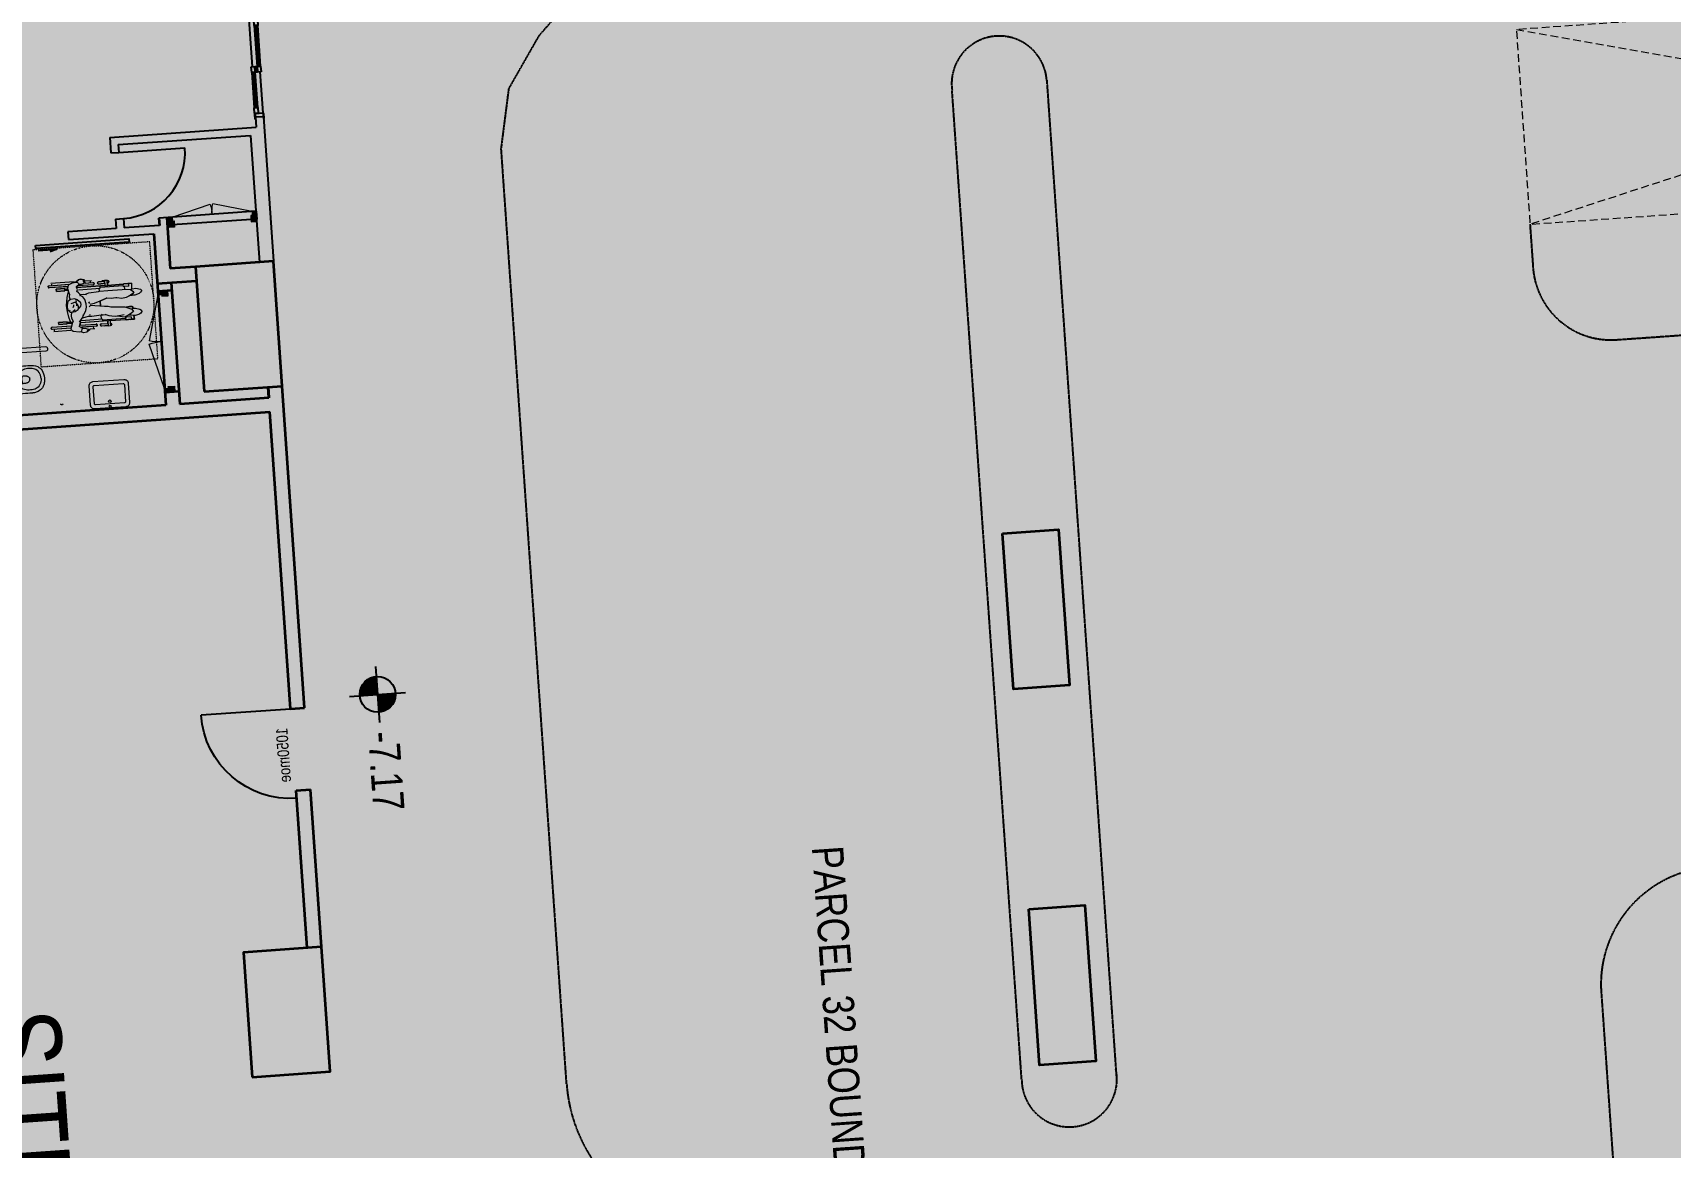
# Model space of a CAD drawing. Header units: millimetres. Extents: x 834311283 to 834708468, y 817882832 to 818197366.
# Drawn here: x 834605537 to 834626509, y 818020983 to 818035254 of the extents above; entities that cross this region are included whole.
import ezdxf

# ---------------------------------------------------------------- set-up
doc = ezdxf.new("R2010")
doc.units = ezdxf.units.MM
doc.header["$LTSCALE"] = 3
for name, pattern in [('B0606', [0.7813, 0.39065, -0.39065]), ('B0701', [2.34375, 1.5625, -0.78125]), ('DASHED', [0.75, 0.5, -0.25]), ('DASHED2', [0.375, 0.25, -0.125]), ('DIVIDE', [1.25, 0.5, -0.25, 0, -0.25, 0, -0.25])]:
    doc.linetypes.add(name, pattern=pattern)
for name, color, linetype in [('_DEVELOPMENT BOUNDARY', 96, 'DIVIDE'), ('_SUBLEASE LINE', 10, 'DIVIDE'), ('ADRG-WORKS-B02$0$ARG832_', 8, 'Continuous'), ('UAJ-00XREF', 7, 'Continuous'), ('UAJ-93ROAD', 7, 'Continuous')]:
    doc.layers.add(name, color=color, linetype=linetype)
for name, color, linetype, lineweight in [('Hatch (LTC&CB)', 252, 'Continuous', 35), ('HATCH-SUBLEASE', 241, 'Continuous', 5), ('UAJ-00ANNO', 7, 'Continuous', 5), ('UAJ-00ANNO-t', 7, 'Continuous', 5), ('UAJ-05SYMB', 7, 'Continuous', 5), ('UAJ-05SYMB-z', 7, 'B0606', 5), ('UAJ-22INWA', 6, 'Continuous', 35), ('UAJ-22INWA-rc', 6, 'Continuous', 35), ('UAJ-23FLOR-h', 251, 'Continuous', 9), ('UAJ-28STRU', 6, 'Continuous', 35), ('UAJ-31EXFR-t', 3, 'Continuous', 5), ('UAJ-32INFR', 7, 'Continuous', 25), ('UAJ-32INFR-a', 1, 'Continuous', 13), ('UAJ-32INFR-d', 9, 'Continuous', 5), ('UAJ-32INFR-h', 251, 'Continuous', 9), ('UAJ-74TOIL', 8, 'Continuous', 9), ('UAJ-74TOIL-a', 8, 'Continuous', 9), ('UAJ-82MAIN-a', 7, 'Continuous', 5), ('UAJ_demarcation_PARCELS', 8, 'DASHED', 50)]:
    doc.layers.add(name, color=color, linetype=linetype, lineweight=lineweight)
doc.layers.add('UAJ-01LAYO-$', color=32, linetype='Continuous', lineweight=5, plot=False)
doc.styles.add('3A35X-MAGP-P-B02-0$0$Kowloon_standard', font='arial.ttf', dxfattribs={"width": 0.8, "height": 2.5})
doc.styles.add('3A35X-MSFP-P-ISP2$0$STANDARD', font='arial.ttf', dxfattribs={"width": 0.8})
doc.styles.add('Kowloon_standard', font='arial.ttf', dxfattribs={"width": 0.8, "height": 2.5})
doc.styles.add('UNS-TXT', font='swissc.ttf')

# ---------------------------------------------------------------- blocks, each defined once
blk = doc.blocks.new('ADRG-WORKS-B02$0$car2x5_2')
at = {"layer": 'UAJ-05SYMB', "linetype": 'DASHED2', "lineweight": -2, "ltscale": 4, "flags": 128}
blk.add_lwpolyline([(0, 0), (0, 152.4), (76.2, 152.4), (76.2, 0), (0, 0)], close=True, dxfattribs=at)
blk.add_lwpolyline([(0, 152.4), (38.1, 0), (76.2, 152.4)], dxfattribs=at)
blk = doc.blocks.new('GBP-LB02_LEV-6.53')
at = {"layer": 'UAJ-23FLOR-h'}
h = blk.add_hatch(dxfattribs=at)
h.set_pattern_fill('EARTH', color=256, scale=180, angle=45)
h.set_pattern_definition([(48.99891, (833819452.5, 817786003.4), (-112.7269, 1612.5107), [1143, -1143]), (48.99891, (833819129, 817786284.6), (-112.7269, 1612.5107), [1143, -1143]), (48.99891, (833818805.5, 817786565.8), (-112.7269, 1612.5107), [1143, -1143]), (138.99891, (833818791.4, 817786767.3), (-1612.5107, -112.7269), [1143, -1143]), (138.99891, (833819072.6, 817787090.8), (-1612.5107, -112.7269), [1143, -1143]), (138.99891, (833819353.8, 817787414.3), (-1612.5107, -112.7269), [1143, -1143])])
h.paths.add_polyline_path([(834607546, 818192774), (834673233, 818197366), (834691374, 817937869), (834685588, 817937128), (834685106, 817940897), (834650588, 817936476), (834651070, 817932707), (834551919, 817920009), (834482027, 817893355), (834383076, 817886437), (834441506, 817949096), (834458454, 817967379), (834478638, 817989842), (834483448, 817995421), (834489787, 818002934), (834500656, 818016266), (834508244, 818025930), (834515684, 818035708), (834523692, 818046596), (834532219, 818058624), (834546606, 818080042), (834556457, 818095618), (834568418, 818115665), (834578622, 818133891), (834588349, 818152374), (834599173, 818174435)])
h.paths.add_polyline_path([(834640305, 818055633), (834646291, 818056052), (834642792, 818105911), (834636807, 818105492), (834634252, 818142031), (834610016, 818140337), (834609788, 818143597), (834587769, 818140310), (834567221, 818104370), (834565437, 818101393), (834564610, 818100024), (834562785, 818096939), (834556654, 818087091), (834555720, 818085607), (834554860, 818084258), (834550876, 818078006), (834545205, 818069586), (834542258, 818065226), (834541363, 818063900), (834537651, 818058369), (834531078, 818048811), (834524249, 818039614), (834520785, 818034889), (834515055, 818027076), (834507324, 818017200), (834503054, 818011762), (834508702, 817930984), (834535272, 817933687), (834599035, 817940173), (834631909, 817943517), (834645776, 817944928), (834645137, 817954063), (834645033, 817955560), (834644308, 817965929), (834644203, 817967425), (834643506, 817977407), (834643401, 817978903), (834642524, 817991453), (834642419, 817992949), (834641155, 818011284), (834643399, 818011441)], flags=16)
h.paths.add_polyline_path([(834450838, 817950882), (834498826, 817954237), (834500065, 817936520), (834506621, 817936978), (834507095, 817930195), (834500539, 817929736), (834500559, 817929437), (834452572, 817926082)], flags=16)
at = {"layer": 'UAJ-93ROAD', "linetype": 'B0701'}
for p, q in [((834618202, 818021853), (834617311, 818034516)), ((834625818, 818031323, 0), (834629409, 818031575)), ((834625625, 818022965), (834628782, 817977806))]:
    blk.add_line(p, q, dxfattribs=at)
blk.add_lwpolyline([(834619042, 818015223), (834613057, 818020425, -0.198912), (834612374, 818021795), (834611537, 818033766), (834611636, 818034540), (834612023, 818035218), (834614661, 818038252, 0.668179), (834613424, 818040732)], format="xyb", dxfattribs=at)
at = {"layer": 'UAJ-93ROAD', "linetype": 'B0701', "elevation": 0}
blk.add_lwpolyline([(834618523, 818034645), (834619414, 818021896)], dxfattribs=at)
at = {"layer": 'UAJ-93ROAD', "linetype": 'B0701', "elevation": 0, "flags": 128}
blk.add_lwpolyline([(834624712, 818032802), (834624751, 818032251)], dxfattribs=at)
at = {"layer": 'UAJ-93ROAD', "linetype": 'B0701'}
for centre, radius, start, end in [((834617915, 818034602, 0), 610, 3.908, 188.052), ((834625748, 818032321, 0), 1000, 183.9989, 273.9989), ((834627121, 818023069), 1500, 93.9989, 183.9989), ((834618812, 818021853, 0), 610, 180, 12.0005)]:
    blk.add_arc(centre, radius, start, end, dxfattribs=at)
at = {"layer": 'ADRG-WORKS-B02$0$ARG832_', "linetype": 'Continuous', "lineweight": 0, "xscale": -32.80839895010536, "yscale": 32.80839895010532, "zscale": 32.80839895010532, "rotation": 93.99890852541536}
blk.add_blockref('ADRG-WORKS-B02$0$car2x5_2', (834629526, 818035644, 0), dxfattribs=at)
at = {"layer": 'UAJ_demarcation_PARCELS', "color": 7, "insert": (834615888, 818022312, -20), "char_height": 400, "width": 11805.95, "attachment_point": 5, "rotation": 273.9989, "line_spacing_factor": 0.963855, "style": '3A35X-MAGP-P-B02-0$0$Kowloon_standard'}
blk.add_mtext('\\A1;\\pxqc;PARCEL 32 BOUNDARY', dxfattribs=at)
blk = doc.blocks.new('GBP-STR-B02-L1')
at = {"layer": 'UAJ-28STRU'}
for points in [[(834607733, 818030661), (834608731, 818030730), (834608619, 818032327), (834607622, 818032257)], [(834608347, 818021882), (834609344, 818021952), (834609233, 818023548), (834608235, 818023478)]]:
    blk.add_lwpolyline(points, close=True, dxfattribs=at)
at = {"layer": 'UAJ-28STRU', "ltscale": 2, "flags": 128}
for points in [[(834617956, 818028842), (834618675, 818028893), (834618814, 818026898), (834618096, 818026847)], [(834618293, 818024031), (834619011, 818024081), (834619150, 818022086), (834618432, 818022036)]]:
    blk.add_lwpolyline(points, close=True, dxfattribs=at)
blk = doc.blocks.new('05_UNS-Cadrodas')
at = {"layer": 'UAJ-05SYMB', "color": 8}
for p, q in [((-0.313, 0.925), (-0.313, 1.145)), ((-0.308, 1.134), (-0.284, 1.134)), ((-0.282, 0.928), (-0.282, 1.161)), ((-0.253, 1.161), (-0.253, 0.916)), ((-0.226, 1.076), (-0.226, 0.967)), ((-0.198, 1.076), (-0.226, 1.076)), ((-0.198, 0.967), (-0.198, 1.076)), ((0.199, 1.076), (0.199, 0.967)), ((0.227, 1.076), (0.199, 1.076)), ((0.227, 0.967), (0.227, 1.076)), ((0.25, 0.932), (0.25, 1.164)), ((0.279, 1.164), (0.279, 0.909)), ((0.296, 1.134), (0.28, 1.134)), ((0.305, 0.84), (0.305, 1.142)), ((-0.341, 0.815), (-0.327, 0.897)), ((-0.327, 0.897), (-0.315, 0.913)), ((-0.315, 0.913), (-0.295, 0.922)), ((-0.295, 0.922), (-0.207, 0.893)), ((-0.226, 0.967), (-0.198, 0.967)), ((-0.22, 0.967), (-0.22, 0.903)), ((-0.207, 0.893), (-0.199, 0.884)), ((-0.204, 0.966), (-0.204, 0.899)), ((-0.204, 0.923), (-0.142, 0.941)), ((-0.199, 0.884), (-0.161, 0.901)), ((-0.161, 0.901), (-0.121, 0.906)), ((-0.142, 0.941), (-0.069, 0.953)), ((-0.121, 0.906), (-0.084, 0.897)), ((-0.064, 0.93), (-0.08, 0.916)), ((-0.08, 0.916), (-0.079, 0.891)), ((-0.079, 0.891), (-0.074, 0.854)), ((-0.054, 0.854), (-0.077, 0.886)), ((-0.074, 0.854), (-0.051, 0.815)), ((-0.069, 0.953), (0.006, 0.958)), ((-0.047, 0.948), (-0.064, 0.93)), ((-0.06, 0.932), (-0.053, 0.917)), ((-0.028, 0.948), (-0.047, 0.948)), ((-0.014, 0.952), (-0.028, 0.948)), ((-0.022, 0.877), (-0.001, 0.868)), ((0.014, 0.951), (-0.014, 0.952)), ((-0.001, 0.868), (0.013, 0.864)), ((0.006, 0.958), (0.11, 0.946)), ((0.01, 0.816), (0.042, 0.839)), ((0.059, 0.939), (0.014, 0.951)), ((0.043, 0.84), (0.029, 0.904)), ((0.042, 0.839), (0.061, 0.829)), ((0.085, 0.902), (0.059, 0.939)), ((0.072, 0.82), (0.089, 0.849)), ((0.118, 0.919), (0.08, 0.909)), ((0.089, 0.849), (0.085, 0.902)), ((0.11, 0.946), (0.169, 0.926)), ((0.152, 0.913), (0.118, 0.919)), ((0.228, 0.931), (0.156, 0.917)), ((0.199, 0.967), (0.227, 0.967)), ((0.205, 0.967), (0.205, 0.933)), ((0.221, 0.966), (0.221, 0.938)), ((0.269, 0.918), (0.228, 0.931)), ((0.296, 0.862), (0.269, 0.918)), ((0.301, 0.818), (0.296, 0.862)), ((-0.356, 0.764), (-0.338, 0.8)), ((-0.35, 0.723), (-0.356, 0.764)), ((-0.331, 0.702), (-0.35, 0.723)), ((-0.338, 0.8), (-0.341, 0.815)), ((-0.33, 0.718), (-0.34, 0.718)), ((-0.337, 0.8), (-0.326, 0.788)), ((-0.327, 0.69), (-0.33, 0.718)), ((-0.327, 0.69), (-0.323, 0.684)), ((-0.326, 0.788), (-0.294, 0.777)), ((-0.311, 0.688), (-0.323, 0.684)), ((-0.313, 0.62), (-0.313, 0.678)), ((-0.31, 0.707), (-0.311, 0.688)), ((-0.298, 0.738), (-0.31, 0.707)), ((-0.308, 0.632), (-0.284, 0.632)), ((-0.299, 0.778), (-0.298, 0.738)), ((-0.294, 0.777), (-0.268, 0.815)), ((-0.282, 0.598), (-0.282, 0.784)), ((-0.267, 0.814), (-0.217, 0.794)), ((-0.253, 0.798), (-0.253, 0.598)), ((-0.224, 0.446), (-0.224, 0.789)), ((-0.217, 0.794), (-0.195, 0.795)), ((-0.204, 0.811), (-0.189, 0.788)), ((-0.194, 0.782), (-0.194, 0.516)), ((-0.189, 0.788), (-0.165, 0.77)), ((-0.157, 0.721), (-0.167, 0.766)), ((-0.165, 0.77), (-0.14, 0.756)), ((-0.15, 0.693), (-0.157, 0.721)), ((-0.152, 0.644), (-0.148, 0.688)), ((-0.143, 0.526), (-0.152, 0.644)), ((-0.148, 0.672), (-0.134, 0.667)), ((-0.14, 0.756), (-0.121, 0.75)), ((-0.134, 0.667), (-0.125, 0.669)), ((-0.131, 0.752), (-0.072, 0.719)), ((-0.072, 0.719), (-0.028, 0.706)), ((-0.051, 0.815), (-0.039, 0.81)), ((-0.045, 0.811), (-0.027, 0.789)), ((-0.039, 0.81), (-0.017, 0.808)), ((-0.008, 0.655), (-0.03, 0.476)), ((-0.028, 0.706), (0.013, 0.706)), ((-0.027, 0.789), (-0.009, 0.777)), ((-0.014, 0.657), (-0.027, 0.67)), ((-0.017, 0.808), (0.01, 0.816)), ((-0.009, 0.777), (0.01, 0.77)), ((-0.004, 0.826), (0.023, 0.826)), ((0.011, 0.606), (0, 0.655)), ((0.01, 0.77), (0.03, 0.772)), ((0.013, 0.706), (0.072, 0.719)), ((0.038, 0.673), (0.014, 0.662)), ((0.03, 0.772), (0.072, 0.82)), ((0.061, 0.829), (0.074, 0.83)), ((0.072, 0.719), (0.107, 0.742)), ((0.107, 0.742), (0.121, 0.769)), ((0.117, 0.771), (0.142, 0.78)), ((0.14, 0.735), (0.133, 0.696)), ((0.137, 0.708), (0.152, 0.664)), ((0.138, 0.774), (0.142, 0.738)), ((0.142, 0.78), (0.162, 0.793)), ((0.152, 0.664), (0.159, 0.54)), ((0.162, 0.793), (0.184, 0.818)), ((0.179, 0.813), (0.203, 0.803)), ((0.2, 0.792), (0.2, 0.516)), ((0.203, 0.803), (0.222, 0.811)), ((0.222, 0.811), (0.233, 0.817)), ((0.231, 0.446), (0.231, 0.804)), ((0.237, 0.821), (0.267, 0.783)), ((0.25, 0.601), (0.25, 0.794)), ((0.279, 0.785), (0.267, 0.783)), ((0.272, 0.784), (0.268, 0.751)), ((0.268, 0.751), (0.279, 0.717)), ((0.278, 0.633), (0.297, 0.633)), ((0.294, 0.797), (0.279, 0.785)), ((0.279, 0.718), (0.279, 0.601)), ((0.279, 0.701), (0.295, 0.705)), ((0.301, 0.818), (0.294, 0.797)), ((0.294, 0.717), (0.3, 0.724)), ((0.295, 0.705), (0.294, 0.717)), ((0.3, 0.724), (0.313, 0.706)), ((0.328, 0.785), (0.301, 0.818)), ((0.305, 0.617), (0.305, 0.704)), ((0.313, 0.706), (0.324, 0.711)), ((0.324, 0.711), (0.335, 0.76)), ((0.335, 0.76), (0.328, 0.785)), ((-0.29, 0.417), (-0.29, 0.488)), ((-0.224, 0.446), (-0.29, 0.446)), ((-0.283, 0.446), (-0.283, 0.53)), ((-0.255, 0.53), (-0.255, 0.448)), ((-0.215, 0.512), (-0.224, 0.516)), ((-0.223, 0.446), (-0.214, 0.417)), ((-0.202, 0.512), (-0.215, 0.512)), ((-0.206, 0.511), (-0.206, 0.217)), ((-0.194, 0.516), (-0.202, 0.512)), ((-0.191, 0.524), (-0.146, 0.524)), ((-0.166, 0.39), (-0.159, 0.424)), ((-0.159, 0.424), (-0.14, 0.475)), ((-0.147, 0.5), (-0.142, 0.526)), ((-0.143, 0.47), (-0.147, 0.5)), ((-0.134, 0.512), (-0.143, 0.526)), ((-0.035, 0.427), (-0.045, 0.394)), ((-0.03, 0.476), (-0.035, 0.427)), ((-0.02, 0.526), (0.03, 0.526)), ((0.034, 0.529), (0.011, 0.606)), ((0.067, 0.441), (0.034, 0.529)), ((0.061, 0.382), (0.068, 0.448)), ((0.159, 0.54), (0.165, 0.523)), ((0.165, 0.523), (0.163, 0.419)), ((0.166, 0.526), (0.201, 0.525)), ((0.2, 0.516), (0.209, 0.512)), ((0.209, 0.512), (0.222, 0.512)), ((0.213, 0.511), (0.213, 0.217)), ((0.23, 0.446), (0.221, 0.417)), ((0.222, 0.512), (0.231, 0.516)), ((0.23, 0.446), (0.295, 0.446)), ((0.256, 0.528), (0.26, 0.447)), ((0.288, 0.446), (0.285, 0.529)), ((0.297, 0.416), (0.293, 0.488)), ((-0.206, 0.417), (-0.29, 0.417)), ((-0.283, 0.413), (-0.283, 0.417)), ((-0.255, 0.416), (-0.255, 0.413)), ((-0.212, 0.219), (-0.226, 0.212)), ((-0.226, 0.212), (-0.223, 0.149)), ((-0.224, 0.215), (-0.224, 0.417)), ((-0.199, 0.217), (-0.212, 0.219)), ((-0.193, 0.203), (-0.199, 0.217)), ((-0.189, 0.225), (-0.171, 0.32)), ((-0.184, 0.217), (-0.189, 0.225)), ((-0.172, 0.185), (-0.184, 0.217)), ((-0.172, 0.345), (-0.166, 0.39)), ((-0.16, 0.233), (-0.172, 0.345)), ((-0.059, 0.216), (-0.068, 0.191)), ((-0.053, 0.276), (-0.059, 0.216)), ((-0.045, 0.394), (-0.053, 0.276)), ((0.052, 0.248), (0.063, 0.311)), ((0.059, 0.192), (0.052, 0.248)), ((0.062, 0.321), (0.061, 0.382)), ((0.163, 0.419), (0.165, 0.236)), ((0.165, 0.236), (0.167, 0.198)), ((0.205, 0.218), (0.201, 0.204)), ((0.212, 0.221), (0.205, 0.218)), ((0.212, 0.417), (0.297, 0.417)), ((0.23, 0.218), (0.213, 0.221)), ((0.237, 0.207), (0.23, 0.218)), ((0.231, 0.215), (0.231, 0.417)), ((0.261, 0.417), (0.262, 0.411)), ((0.29, 0.413), (0.29, 0.416)), ((-0.224, 0.15), (-0.226, 0.104)), ((-0.226, 0.104), (-0.176, 0.107)), ((-0.194, 0.143), (-0.224, 0.142)), ((-0.194, 0.143), (-0.193, 0.203)), ((-0.18, 0.201), (-0.192, 0.2)), ((-0.177, 0.091), (-0.173, 0.136)), ((-0.171, 0.044), (-0.177, 0.091)), ((-0.173, 0.136), (-0.168, 0.171)), ((-0.153, 0.15), (-0.172, 0.185)), ((-0.155, 0.015), (-0.171, 0.044)), ((-0.132, 0.003), (-0.155, 0.015)), ((-0.125, 0.108), (-0.153, 0.15)), ((-0.118, 0.006), (-0.132, 0.003)), ((-0.094, 0.129), (-0.125, 0.108)), ((-0.103, 0.028), (-0.118, 0.006)), ((-0.085, 0.082), (-0.103, 0.028)), ((-0.068, 0.191), (-0.094, 0.129)), ((-0.092, 0.128), (-0.084, 0.11)), ((-0.086, 0.113), (-0.064, 0.114)), ((-0.084, 0.11), (-0.085, 0.082)), ((-0.064, 0.114), (-0.06, 0.122)), ((-0.06, 0.154), (-0.063, 0.2)), ((-0.06, 0.122), (-0.06, 0.154)), ((0.084, 0.133), (0.059, 0.192)), ((0.08, 0.111), (0.078, 0.148)), ((0.081, 0.076), (0.083, 0.13)), ((0.098, 0.02), (0.081, 0.076)), ((0.106, 0.1), (0.084, 0.133)), ((0.113, 0.001), (0.098, 0.02)), ((0.125, 0.087), (0.106, 0.1)), ((0.13, -0.013), (0.113, 0.001)), ((0.159, 0.126), (0.125, 0.087)), ((0.154, 0), (0.141, -0.012)), ((0.17, 0.057), (0.154, 0)), ((0.167, 0.198), (0.159, 0.126)), ((0.16, 0.118), (0.166, 0.106)), ((0.166, 0.106), (0.17, 0.057)), ((0.2, 0.204), (0.171, 0.203)), ((0.238, 0.11), (0.176, 0.112)), ((0.2, 0.145), (0.201, 0.204)), ((0.2, 0.145), (0.232, 0.145)), ((0.236, 0.146), (0.237, 0.207)), ((0.239, 0.11), (0.238, 0.158)), ((0.141, -0.012), (0.13, -0.013))]:
    blk.add_line(p, q, dxfattribs=at)
blk.add_lwpolyline([(-0.132, 0.003), (-0.155, 0.015), (-0.171, 0.044), (-0.177, 0.091), (-0.176, 0.107), (-0.226, 0.104), (-0.223, 0.149), (-0.226, 0.212), (-0.224, 0.215), (-0.224, 0.417), (-0.255, 0.416), (-0.255, 0.413, -1), (-0.283, 0.413), (-0.283, 0.417), (-0.29, 0.417), (-0.29, 0.446), (-0.283, 0.446), (-0.283, 0.53, -1), (-0.255, 0.53), (-0.255, 0.446), (-0.224, 0.446), (-0.224, 0.797), (-0.253, 0.808), (-0.253, 0.598, -1), (-0.282, 0.598), (-0.282, 0.794), (-0.294, 0.777), (-0.299, 0.778), (-0.298, 0.738), (-0.31, 0.707), (-0.311, 0.688), (-0.323, 0.684), (-0.327, 0.69), (-0.328, 0.698), (-0.35, 0.723), (-0.356, 0.764), (-0.338, 0.8), (-0.341, 0.815), (-0.327, 0.897), (-0.315, 0.913), (-0.313, 0.915), (-0.295, 0.922), (-0.282, 0.918), (-0.282, 1.161, -1), (-0.253, 1.161), (-0.253, 0.908), (-0.22, 0.897), (-0.22, 0.967), (-0.226, 0.967), (-0.226, 1.076), (-0.198, 1.076), (-0.198, 0.967), (-0.204, 0.966), (-0.204, 0.923), (-0.142, 0.941), (-0.069, 0.953), (0.006, 0.958), (0.11, 0.946), (0.181, 0.922), (0.205, 0.926), (0.205, 0.967), (0.199, 0.967), (0.199, 1.076), (0.227, 1.076), (0.227, 0.967), (0.221, 0.966), (0.221, 0.929), (0.228, 0.931), (0.25, 0.924), (0.25, 1.164, -1), (0.279, 1.164), (0.279, 0.897), (0.296, 0.862), (0.301, 0.818), (0.328, 0.785), (0.335, 0.76), (0.324, 0.711), (0.313, 0.706), (0.3, 0.724), (0.294, 0.717), (0.295, 0.705), (0.279, 0.701), (0.279, 0.601, -1), (0.25, 0.601), (0.25, 0.805), (0.238, 0.819), (0.231, 0.815), (0.231, 0.446), (0.26, 0.447), (0.256, 0.528, -1), (0.285, 0.529), (0.288, 0.446), (0.295, 0.446), (0.297, 0.417), (0.29, 0.416), (0.29, 0.413, -1), (0.262, 0.411), (0.261, 0.417), (0.231, 0.417), (0.231, 0.215), (0.237, 0.207), (0.238, 0.158), (0.239, 0.11), (0.163, 0.113), (0.166, 0.106), (0.17, 0.057), (0.154, 0), (0.141, -0.012), (0.13, -0.013), (0.113, 0.001), (0.098, 0.02), (0.081, 0.076), (0.08, 0.111), (0.078, 0.148), (0.059, 0.192), (0.052, 0.248), (0.063, 0.311), (0.062, 0.321), (0.061, 0.382), (0.067, 0.439), (0.035, 0.526), (-0.024, 0.526), (-0.03, 0.476), (-0.035, 0.427), (-0.045, 0.394), (-0.053, 0.276), (-0.059, 0.216), (-0.064, 0.203), (-0.06, 0.154), (-0.06, 0.122), (-0.064, 0.114), (-0.086, 0.113), (-0.084, 0.11), (-0.085, 0.082), (-0.103, 0.028), (-0.118, 0.006)], format="xyb", close=True, dxfattribs=at)
for centre, radius, start, end in [((-0.267, 1.161), 0.0146, 0, 180), ((0.264, 1.164), 0.0146, 0, 180), ((-0.269, 0.53), 0.0142, 0, 180), ((-0.267, 0.598), 0.0146, 180, 0), ((0.264, 0.601), 0.0146, 180, 0), ((0.27, 0.528), 0.0142, 2.6629, 182.6629), ((-0.269, 0.413), 0.0142, 180, 0), ((0.276, 0.412), 0.0142, 182.6629, 2.6629)]:
    blk.add_arc(centre, radius, start, end, dxfattribs=at)
blk = doc.blocks.new('*U460')
at = {"layer": 'UAJ-05SYMB-z', "color": 8}
blk.add_lwpolyline([(0, 0), (1500, 0), (1500, 1500), (0, 1500)], close=True, dxfattribs=at)
blk.add_circle((750, 750), 750, dxfattribs=at)
at = {"xscale": 1000, "yscale": 1000, "zscale": 1000}
blk.add_blockref('05_UNS-Cadrodas', (750, 160.546949), dxfattribs=at)
blk = doc.blocks.new('*U461')
at = {"layer": 'UAJ-74TOIL'}
for points in [[(-250, -300), (-250, -50, -0.414214), (-200, 0), (200, 0, -0.414214), (250, -50), (250, -300, -0.414214), (200, -350), (-200, -350, -0.414214)], [(-200, -285), (-200, -65, -0.414214), (-185, -50), (185, -50, -0.414214), (200, -65), (200, -285, -0.414214), (185, -300), (-185, -300, -0.414214)]]:
    blk.add_lwpolyline(points, format="xyb", close=True, dxfattribs=at)
at = {"layer": 'UAJ-74TOIL-a'}
for centre, radius in [((0, -84), 17.2), ((0, -20), 12.6)]:
    blk.add_circle(centre, radius, dxfattribs=at)
blk = doc.blocks.new('*U466')
at = {"layer": 'UAJ-74TOIL-a'}
blk.add_lwpolyline([(745, -25), (120, -25), (120, -50), (0, -50), (0, 50), (120, 50), (120, 25), (745, 25, -1)], format="xyb", close=True, dxfattribs=at)
for points in [[(20, -50), (20, 50)], [(120, 35), (20, 35)], [(120, 25), (120, -25)], [(120, -35), (20, -35)]]:
    blk.add_lwpolyline(points, dxfattribs=at)
blk = doc.blocks.new('*U475')
at = {"layer": 'UAJ-74TOIL-a'}
blk.add_lwpolyline([(-403, -177), (-401, -177), (-397, -177), (-383, -177), (-362, -177), (-336, -177), (-305, -177), (-271, -177), (-198, -177), (-125, -177), (-91, -177), (-62, -177), (-36, -177), (-17, -177), (-4, -177), (-1, -177), (0, -177), (0, -173), (0, -161), (0, -144), (0, -121), (0, -95), (0, -65), (0, 0), (0, 65), (0, 95), (0, 121), (0, 144), (0, 161), (0, 173), (0, 177), (-1, 177), (-4, 177), (-17, 177), (-36, 177), (-62, 177), (-91, 177), (-125, 177), (-198, 177), (-271, 177), (-305, 177), (-336, 177), (-362, 177), (-383, 177), (-397, 177), (-401, 177), (-403, 177), (-407, 177), (-413, 176), (-422, 175), (-433, 174), (-458, 167), (-487, 155), (-501, 145), (-515, 134), (-528, 119), (-539, 102), (-549, 82), (-556, 58), (-561, 31), (-563, 0), (-562, -16), (-561, -31), (-559, -44), (-556, -57), (-553, -70), (-549, -81), (-544, -91), (-539, -101), (-534, -110), (-528, -118), (-522, -125), (-515, -132), (-508, -138), (-501, -144), (-487, -153), (-472, -161), (-458, -166), (-445, -171), (-433, -173), (-422, -175), (-413, -176), (-410, -176), (-407, -177), (-405, -177)], close=True, dxfattribs=at)
for points in [[(-520, 1), (-518, 22), (-514, 42), (-507, 61), (-498, 79), (-487, 95), (-475, 108), (-461, 119), (-447, 126), (-432, 131), (-414, 135), (-395, 138), (-375, 139), (-355, 139), (-335, 137), (-316, 134), (-298, 129), (-281, 122), (-265, 111), (-249, 98), (-236, 82), (-224, 64), (-215, 44), (-209, 23), (-207, 1)], [(-520, 1), (-518, -19), (-514, -39), (-507, -58), (-498, -76), (-487, -92), (-475, -106), (-461, -117), (-447, -124), (-432, -129), (-414, -133), (-395, -135), (-375, -136), (-355, -136), (-335, -135), (-316, -132), (-298, -127), (-281, -119), (-265, -109), (-249, -95), (-236, -79), (-224, -61), (-215, -42), (-209, -21), (-207, 1)], [(-249, 39), (-250, 40), (-250, 41), (-253, 44), (-256, 47), (-258, 48), (-261, 49), (-263, 49), (-266, 49), (-270, 49), (-274, 49), (-280, 49), (-285, 49), (-298, 49), (-310, 49), (-321, 48), (-326, 47), (-331, 47), (-334, 46), (-337, 46), (-341, 44), (-346, 42), (-353, 39), (-359, 34), (-365, 29), (-368, 25), (-370, 22), (-372, 17), (-373, 13), (-374, 8), (-375, 2)], [(-250, -35), (-250, -36), (-251, -37), (-253, -40), (-257, -43), (-259, -44), (-262, -45), (-264, -45), (-267, -45), (-270, -45), (-275, -45), (-280, -45), (-286, -45), (-298, -45), (-310, -45), (-322, -44), (-327, -43), (-331, -43), (-335, -42), (-337, -41), (-342, -40), (-347, -38), (-353, -34), (-359, -30), (-365, -24), (-368, -21), (-370, -17), (-372, -13), (-373, -9), (-374, -3), (-375, 2)], [(-276, 46), (-276, 45), (-276, 44), (-275, 42), (-274, 40), (-273, 36), (-273, 32), (-272, 28), (-271, 23), (-271, 17), (-270, 10), (-270, 3), (-271, -5), (-272, -13), (-273, -22), (-275, -31), (-277, -41)], [(-169, 100), (-114, 100)], [(-150, 100), (-150, 101), (-150, 102), (-150, 103), (-149, 104), (-149, 105), (-149, 106), (-148, 107), (-147, 108), (-147, 108), (-146, 109), (-145, 110), (-144, 110), (-143, 110), (-142, 111), (-141, 111), (-140, 111), (-139, 111), (-138, 111), (-137, 110), (-136, 110), (-135, 110), (-134, 109), (-133, 108), (-133, 108), (-132, 107), (-131, 106), (-131, 105), (-130, 104), (-130, 103), (-130, 102), (-130, 101), (-130, 100), (-130, 99), (-130, 98), (-130, 97), (-130, 96), (-131, 95), (-131, 95), (-132, 94), (-133, 93), (-133, 92), (-134, 92), (-135, 91), (-136, 91), (-137, 91), (-138, 90), (-139, 90), (-140, 90), (-141, 90), (-142, 90), (-143, 91), (-144, 91), (-145, 91), (-146, 92), (-147, 92), (-147, 93), (-148, 94), (-149, 95), (-149, 95), (-149, 96), (-150, 97), (-150, 98), (-150, 99), (-150, 100), (-150, 100)], [(-141, 127), (-141, 72)], [(-169, -107), (-114, -107)], [(-150, -107), (-150, -106), (-150, -105), (-149, -104), (-149, -103), (-149, -102), (-148, -101), (-147, -100), (-147, -99), (-146, -99), (-145, -98), (-144, -98), (-143, -97), (-143, -97), (-142, -96), (-141, -96), (-139, -96), (-138, -96), (-137, -96), (-136, -97), (-135, -97), (-135, -98), (-134, -98), (-133, -99), (-132, -99), (-131, -100), (-131, -101), (-130, -102), (-130, -103), (-130, -104), (-129, -105), (-129, -106), (-129, -107), (-129, -108), (-129, -109), (-130, -110), (-130, -111), (-130, -112), (-131, -112), (-131, -113), (-132, -114), (-133, -115), (-134, -115), (-135, -116), (-135, -116), (-136, -117), (-137, -117), (-138, -117), (-139, -117), (-141, -117), (-142, -117), (-143, -117), (-143, -116), (-144, -116), (-145, -115), (-146, -115), (-147, -114), (-147, -113), (-148, -112), (-149, -112), (-149, -111), (-149, -110), (-150, -109), (-150, -108), (-150, -107), (-150, -107)], [(-140, -80), (-140, -135)]]:
    blk.add_lwpolyline(points, dxfattribs=at)
blk = doc.blocks.new('*U463')
at = {"layer": 'UAJ-74TOIL-a'}
for p, q in [((-43, -48), (-43, 0)), ((-24, 0), (-24, -3)), ((24, 0), (-24, 0)), ((24, -3), (24, 0)), ((43, -48), (43, 0)), ((-24, -3), (24, -3)), ((-7, -105), (-7, -3)), ((7, -3), (7, -106))]:
    blk.add_line(p, q, dxfattribs=at)
blk.add_lwpolyline([(-7, -105, -0.37929), (-58, -48), (-58, 0), (58, 0), (58, -48, -0.379161), (7, -106), (7, -123), (-7, -123)], format="xyb", close=True, dxfattribs=at)
for start, end in [(99.5991, 260.4009), (279.1389, 80.8611)]:
    blk.add_arc((0, -48), 43, start, end, dxfattribs=at)
blk = doc.blocks.new('*U474')
at = {"layer": 'UAJ-74TOIL-a'}
for p, q in [((0, 0), (0, 0)), ((-72, -23), (-72, -54)), ((-66, -23), (-66, -54)), ((-6, -14), (-63, -14)), ((-6, -20), (-63, -20)), ((-63, -57), (-55, -57)), ((-63, -63), (-55, -63)), ((55, -57), (60, -57)), ((55, -63), (60, -63))]:
    blk.add_line(p, q, dxfattribs=at)
for points in [[(-21, -7), (-21, 0), (21, 0), (21, -7)], [(-6, -20), (-6, -22), (6, -22), (6, -20), (55, -20), (55, -105), (-55, -105), (-55, -20), (-6, -20)], [(-6, -7), (6, -7), (6, -22), (-6, -22)]]:
    blk.add_lwpolyline(points, close=True, dxfattribs=at)
blk.add_lwpolyline([(63, -54), (63, -39), (69, -39), (69, -54)], dxfattribs=at)
for centre, radius, start, end in [((-63, -23), 9, 90.0075, 180), ((-63, -54), 9, 180, 269.9924), ((-63, -23), 3, 89.9881, 180.038), ((-63, -54), 3, 179.962, 270.0119), ((60, -54), 3, 269.9881, 0.038), ((60, -54), 9, 270.0075, 360)]:
    blk.add_arc(centre, radius, start, end, dxfattribs=at)
blk = doc.blocks.new('*U462')
at = {"layer": 'UAJ-74TOIL'}
blk.add_lwpolyline([(-211, 177), (0, 177), (0, -177), (-211, -177)], close=True, dxfattribs=at)
for points in [[(0, -450), (0, -400)], [(0, -450), (-50, -450)]]:
    blk.add_lwpolyline(points, dxfattribs=at)
at = {"layer": 'UAJ-74TOIL-a'}
blk.add_arc((-900, -341), 15, 180, 0, dxfattribs=at)
at = {"layer": 'UAJ-74TOIL'}
for name, p, rotation in [('*U463', (-1, 251), 270.550235509906), ('*U474', (0, -313), 270.0000001644017)]:
    blk.add_blockref(name, p, dxfattribs=dict(at, rotation=rotation))
blk.add_blockref('*U475', (-138, 0), dxfattribs=at)
at = {"layer": 'UAJ-82MAIN-a', "rotation": 180}
blk.add_blockref('*U466', (-1, 375), dxfattribs=at)
blk = doc.blocks.new('P32_D0 Sliding Door - 2100x2500mm-2714347-1602')
at = {"layer": 'UAJ-32INFR'}
for p, q in [((-1245, -50), (-1245, 50)), ((-1245, 50), (-1195, 50)), ((-1195, 15), (-1195, 60)), ((-1195, 60), (-1122.5, 60)), ((-1195, 50), (-1195, -50)), ((-1122.5, 15), (-1195, 15)), ((-670, 60), (-1122.5, 60)), ((-1122.5, 60), (-1122.5, 15)), ((-1122.5, 34), (-1122.5, 41)), ((-1122.5, 41), (-670, 41)), ((-670, 34), (-1122.5, 34)), ((-1122.5, 15), (-670, 15)), ((-670, 15), (-670, 60)), ((-670, 60), (-597.5, 60)), ((-670, 41), (-670, 34)), ((-597.5, 15), (-670, 15)), ((-670, 15), (-597.5, 15)), ((-670, -15), (-670, 15)), ((-597.5, 60), (-597.5, 15)), ((597.5, 50), (-597.5, 50)), ((-597.5, 15), (-597.5, -15)), ((597.5, 15), (597.5, 60)), ((597.5, 60), (670, 60)), ((670, 15), (597.5, 15)), ((597.5, 15), (670, 15)), ((597.5, -15), (597.5, 15)), ((1122.5, 60), (670, 60)), ((670, 60), (670, 15)), ((670, 34), (670, 41)), ((670, 41), (1122.5, 41)), ((1122.5, 34), (670, 34)), ((670, 15), (1122.5, 15)), ((670, 15), (670, -15)), ((1122.5, 15), (1122.5, 60)), ((1122.5, 60), (1195, 60)), ((1122.5, 41), (1122.5, 34)), ((1195, 15), (1122.5, 15)), ((1195, 60), (1195, 15)), ((1195, -50), (1195, 50)), ((1195, 50), (1245, 50)), ((1245, 50), (1245, -50)), ((-1195, -50), (-1245, -50)), ((-1195, -50), (-670, -50)), ((-670, -50), (-670, -15)), ((-670, -15), (-597.5, -15)), ((-597.5, -15), (-670, -15)), ((-670, -60), (-670, -50)), ((-597.5, -60), (-670, -60)), ((-72.5, -15), (-597.5, -15)), ((-597.5, -15), (-597.5, -50)), ((-597.5, -41), (-597.5, -34)), ((-597.5, -34), (-72.5, -34)), ((-72.5, -41), (-597.5, -41)), ((-597.5, -50), (-597.5, -60)), ((-597.5, -60), (-72.5, -60)), ((-72.5, -50), (-72.5, -15)), ((-72.5, -15), (0, -15)), ((-72.5, -34), (-72.5, -41)), ((-72.5, -60), (-72.5, -50)), ((0, -60), (-72.5, -60)), ((0, -50), (0, -15)), ((0, -15), (72.5, -15)), ((0, -15), (0, -50)), ((0, -60), (0, -50)), ((0, -50), (0, -60)), ((72.5, -60), (0, -60)), ((597.5, -15), (72.5, -15)), ((72.5, -15), (72.5, -50)), ((72.5, -41), (72.5, -34)), ((72.5, -34), (597.5, -34)), ((597.5, -41), (72.5, -41)), ((72.5, -50), (72.5, -60)), ((72.5, -60), (597.5, -60)), ((597.5, -50), (597.5, -15)), ((597.5, -15), (670, -15)), ((670, -15), (597.5, -15)), ((597.5, -34), (597.5, -41)), ((597.5, -60), (597.5, -50)), ((670, -60), (597.5, -60)), ((670, -15), (670, -50)), ((670, -50), (670, -60)), ((670, -50), (1195, -50)), ((1245, -50), (1195, -50))]:
    blk.add_line(p, q, dxfattribs=at)
at = {"layer": 'UAJ-32INFR-a'}
for p, q in [((-1270, 50), (-1270, 57)), ((-1200, 50), (-1270, 50)), ((-1267, 60), (-1203, 60)), ((-1200, 57), (-1200, 50)), ((1200, 50), (1200, 57)), ((1270, 50), (1200, 50)), ((1203, 60), (1267, 60)), ((1270, 57), (1270, 50)), ((-1270, -50), (-1200, -50)), ((-1270, -57), (-1270, -50)), ((-1203, -60), (-1267, -60)), ((-1200, -50), (-1200, -57)), ((1200, -50), (1270, -50)), ((1200, -57), (1200, -50)), ((1267, -60), (1203, -60)), ((1270, -50), (1270, -57))]:
    blk.add_line(p, q, dxfattribs=at)
for centre, start, end in [((-1267, 57), 90, 180), ((-1203, 57), 360, 90), ((1203, 57), 90, 180), ((1267, 57), 0, 90), ((-1267, -57), 180, 270), ((-1203, -57), 270, 0), ((1203, -57), 180, 270), ((1267, -57), 270, 0)]:
    blk.add_arc(centre, 3, start, end, dxfattribs=at)
blk = doc.blocks.new('D850')
blk.add_line((0, 0), (0, 850))
blk.add_arc((0, 0), 850, 0, 90)
blk = doc.blocks.new('*U620')
at = {"layer": 'UAJ-32INFR-h'}
for points in [[(70, 40), (0, 40), (0, 170), (50, 170), (50, 120), (70, 120)], [(1230, 40), (1300, 40), (1300, 170), (1250, 170), (1250, 120), (1230, 120)]]:
    blk.add_hatch(color=256, dxfattribs=at).paths.add_polyline_path(points)
at = {"layer": 'UAJ-22INWA'}
for p, q in [((0, 170), (0, -10)), ((1300, 170), (1300, -10))]:
    blk.add_line(p, q, dxfattribs=at)
at = {"layer": 'UAJ-32INFR-d'}
for points in [[(50, 170), (630, 325)], [(1250, 170), (670, 325)]]:
    blk.add_lwpolyline(points, dxfattribs=at)
at = {"layer": 'UAJ-32INFR-d', "extrusion": (0, 0, -1)}
for centre, start, end in [((-50, 170), 165, 180), ((-1250, 170), 0, 15)]:
    blk.add_arc(centre, 600, start, end, dxfattribs=at)
at = {"layer": 'UAJ-32INFR-h'}
for points in [[(70, 40), (0, 40), (0, 170), (50, 170), (50, 120), (70, 120)], [(1230, 40), (1300, 40), (1300, 170), (1250, 170), (1250, 120), (1230, 120)]]:
    blk.add_lwpolyline(points, close=True, dxfattribs=at)
at = {"layer": 'UAJ-31EXFR-t', "style": 'UNS-TXT'}
blk.add_attdef('DOORNUMBER', (200, 250), '', height=100, dxfattribs=at)
blk = doc.blocks.new('*U621')
at = {"layer": 'UAJ-32INFR-h'}
for points in [[(70, -40), (0, -40), (0, 90), (50, 90), (50, 40), (70, 40)], [(1055, -40), (1125, -40), (1125, 90), (1075, 90), (1075, 40), (1055, 40)]]:
    blk.add_hatch(color=256, dxfattribs=at).paths.add_polyline_path(points)
at = {"layer": 'UAJ-22INWA'}
for p, q in [((0, 90), (0, -10)), ((1125, 90), (1125, -10))]:
    blk.add_line(p, q, dxfattribs=at)
at = {"layer": 'UAJ-32INFR-d'}
for points in [[(50, 90), (545, 223)], [(1075, 90), (580, 223)]]:
    blk.add_lwpolyline(points, dxfattribs=at)
at = {"layer": 'UAJ-32INFR-d', "extrusion": (0, 0, -1)}
for centre, start, end in [((-50, 90), 165, 180), ((-1075, 90), 0, 15)]:
    blk.add_arc(centre, 513, start, end, dxfattribs=at)
at = {"layer": 'UAJ-32INFR-h'}
for points in [[(70, -40), (0, -40), (0, 90), (50, 90), (50, 40), (70, 40)], [(1055, -40), (1125, -40), (1125, 90), (1075, 90), (1075, 40), (1055, 40)]]:
    blk.add_lwpolyline(points, close=True, dxfattribs=at)
at = {"layer": 'UAJ-31EXFR-t', "style": 'UNS-TXT'}
blk.add_attdef('DOORNUMBER', (200, 170), '', height=100, dxfattribs=at)
blk = doc.blocks.new('D1050')
blk.add_line((0, 1150), (0, 0))
blk.add_arc((0, 0), 1150, 0, 89.9991)
at = {"layer": 'UAJ-01LAYO-$', "insert": (237, 209), "char_height": 150, "width": 342.44, "attachment_point": 1, "style": 'Kowloon_standard'}
blk.add_mtext('1050moe', dxfattribs=at)
blk = doc.blocks.new('GBP-P32-LB02_LEV-6.53')
at = {"layer": 'UAJ-22INWA-rc', "lineweight": -3}
for p, q in [((834606524, 818033914), (834608400, 818034045)), ((834608391, 818034171), (834608400, 818034045)), ((834608491, 818034178), (834608620, 818032327)), ((834606524, 818033914), (834606538, 818033715)), ((834606631, 818033822, 0), (834608327, 818033940, 0)), ((834606631, 818033822), (834606638, 818033722)), ((834608327, 818033940), (834608441, 818032314)), ((834606538, 818033715, 0), (834606638, 818033722, 0)), ((834608395, 818032968), (834607152, 818032881)), ((834606606, 818032748), (834605986, 818032704)), ((834606597, 818032867, 0), (834606697, 818032874, 0)), ((834606597, 818032867), (834606606, 818032748)), ((834606697, 818032874), (834606706, 818032755)), ((834607159, 818032786), (834606706, 818032755)), ((834608402, 818032868), (834607259, 818032788)), ((834605986, 818032704), (834605993, 818032605)), ((834605993, 818032605), (834607086, 818032681))]:
    blk.add_line(p, q, dxfattribs=at)
at = {"layer": 'UAJ-22INWA-rc'}
for p, q in [((834607152, 818032881), (834607159, 818032786)), ((834607252, 818032888), (834607297, 818032234)), ((834607086, 818032681), (834607239, 818030486)), ((834607622, 818032257), (834607297, 818032234)), ((834607130, 818032042), (834607634, 818032077)), ((834607310, 818032055), (834607419, 818030499)), ((834608551, 818030718), (834608561, 818030579)), ((834608561, 818030579), (834608551, 818030718)), ((834609019, 818026611), (834608731, 818030730)), ((834607239, 818030486), (834605020, 818030331)), ((834608561, 818030579), (834607419, 818030499)), ((834605032, 818030152), (834608574, 818030399)), ((834608839, 818026598), (834608574, 818030399)), ((834609053, 818023535), (834608912, 818025551)), ((834609233, 818023548), (834609092, 818025563))]:
    blk.add_line(p, q, dxfattribs=at)
at = {"layer": 'UAJ-22INWA-rc', "flags": 128}
for points in [[(834608839, 818026598), (834609019, 818026611)], [(834608912, 818025551), (834609092, 818025563)]]:
    blk.add_lwpolyline(points, dxfattribs=at)
at = {"layer": 'UAJ-32INFR', "lineweight": -2, "flags": 128}
blk.add_lwpolyline([(834605572, 818032531), (834606769, 818032614), (834606772, 818032574), (834605575, 818032491)], close=True, dxfattribs=at)
blk.add_lwpolyline([(834605608, 818032467), (834605846, 818032484), (834605760, 818032448)], dxfattribs=at)
at = {"rotation": 93.99890852541179}
blk.add_blockref('P32_D0 Sliding Door - 2100x2500mm-2714347-1602', (834608354, 818035417), dxfattribs=at)
at = {"layer": 'UAJ-05SYMB', "rotation": 93.99357569662762}
blk.add_blockref('*U460', (834607139, 818031081), dxfattribs=at)
at = {"layer": 'UAJ-32INFR'}
for name, p, rotation in [('D850', (834606638, 818033722, 0), 273.998908542741), ('*U621', (834607279, 818032799), 3.999165492269515), ('*U620', (834607397, 818030662), 93.99916545687803)]:
    blk.add_blockref(name, p, dxfattribs=dict(at, rotation=rotation))
at = {"layer": 'UAJ-32INFR', "xscale": -0.9999999999999999, "rotation": 93.99890854048927}
blk.add_blockref('D1050', (834608839, 818026598), dxfattribs=at)
at = {"layer": 'UAJ-74TOIL-a', "xscale": -1, "rotation": 4.004754226497108}
blk.add_blockref('*U462', (834604988, 818030780), dxfattribs=at)
at = {"layer": 'UAJ-74TOIL-a', "rotation": 183.9934929028852}
blk.add_blockref('*U461', (834606530, 818030451), dxfattribs=at)

msp = doc.modelspace()

# ---------------------------------------------------------------- hatches: boundary and pattern name
h = msp.add_hatch(color=256)
h.dxf.hatch_style = 1
h.paths.add_polyline_path([(834609953, 818026781), (834609937, 818027009, 0.414214), (834609724, 818026765)])
h = msp.add_hatch(color=256)
h.dxf.hatch_style = 1
h.paths.add_polyline_path([(834610181, 818026797), (834609953, 818026781), (834609969, 818026552, 0.414214)])
at = {"layer": 'Hatch (LTC&CB)'}
h = msp.add_hatch(color=256, dxfattribs=at)
h.dxf.hatch_style = 1
edge = h.paths.add_edge_path()
edge.add_line((834603047, 818120570), (834603570, 818113072))
edge.add_line((834603570, 818113072), (834603521, 818113068))
edge.add_line((834603521, 818113068), (834605031, 818091446))
edge.add_line((834605031, 818091446), (834596062, 818090819))
edge.add_line((834596062, 818090819), (834594349, 818091048))
edge.add_line((834594349, 818091048), (834594264, 818092273))
edge.add_line((834594264, 818092273), (834589857, 818091965))
edge.add_line((834589857, 818091965), (834590118, 818088245))
edge.add_line((834590118, 818088245), (834566364, 818086585))
edge.add_line((834566364, 818086585), (834565963, 818085964))
edge.add_line((834565963, 818085964), (834564808, 818085883))
edge.add_line((834564808, 818085883), (834564739, 818086873))
edge.add_line((834564739, 818086873), (834559773, 818078813))
edge.add_line((834559773, 818078813), (834559653, 818078627))
edge.add_line((834559653, 818078627), (834555592, 818072336))
edge.add_line((834555592, 818072336), (834556601, 818057889))
edge.add_line((834556601, 818057889), (834583392, 818059760))
edge.add_line((834583392, 818059760), (834583741, 818054774))
edge.add_line((834583741, 818054774), (834585730, 818054912))
edge.add_line((834585730, 818054912), (834585919, 818052210))
edge.add_line((834585919, 818052210), (834593655, 818052750))
edge.add_line((834593655, 818052750), (834593525, 818054626))
edge.add_line((834593525, 818054626), (834595685, 818054828))
edge.add_line((834595685, 818054828), (834595642, 818055446))
edge.add_line((834595642, 818055446), (834603574, 818056000))
edge.add_line((834603574, 818056000), (834603593, 818055728))
edge.add_line((834603593, 818055728), (834609150, 818056113))
edge.add_line((834609150, 818056113), (834609962, 818044500))
edge.add_line((834609962, 818044500), (834607597, 818044334))
edge.add_line((834607597, 818044334), (834607738, 818042319))
edge.add_line((834607738, 818042319), (834607189, 818042281))
edge.add_line((834607189, 818042281), (834607247, 818041453))
edge.add_line((834607247, 818041453), (834606779, 818041420))
edge.add_line((834606779, 818041420), (834606918, 818039425))
edge.add_line((834606918, 818039425), (834607936, 818039496))
edge.add_line((834607936, 818039496), (834609051, 818023533))
edge.add_line((834609051, 818023533), (834608233, 818023475))
edge.add_line((834608233, 818023475), (834608347, 818021882))
edge.add_line((834608347, 818021882), (834608686, 818021906))
edge.add_line((834608686, 818021906), (834608837, 818019761))
edge.add_line((834608837, 818019761), (834612673, 818020030))
edge.add_line((834612673, 818020030), (834619051, 818014484))
edge.add_line((834619051, 818014484), (834622899, 817959375))
edge.add_line((834622899, 817959375), (834621610, 817959285))
edge.add_line((834621610, 817959285), (834622040, 817953164))
edge.add_line((834622040, 817953164), (834631457, 817953822))
edge.add_line((834631457, 817953822), (834632946, 817954032))
edge.add_line((834632946, 817954032), (834645067, 817954878))
edge.add_line((834645067, 817954878), (834643180, 817981888))
edge.add_line((834643180, 817981888), (834641146, 818011281))
edge.add_line((834641146, 818011281), (834643373, 818011422))
edge.add_line((834643373, 818011422), (834640287, 818055612))
edge.add_line((834640287, 818055612), (834646272, 818056030))
edge.add_line((834646272, 818056030), (834642797, 818105927))
edge.add_line((834642797, 818105927), (834636811, 818105508))
edge.add_line((834636811, 818105508), (834634252, 818142030))
edge.add_line((834634252, 818142030), (834610016, 818140337))
edge.add_line((834610016, 818140337), (834610079, 818139439))
edge.add_line((834610079, 818139439), (834607209, 818139236))
edge.add_arc((834607244, 818138737), 500, 94.0192, 183.9989)
edge.add_line((834606745, 818138703), (834607638, 818125926))
edge.add_line((834607638, 818125926), (834604073, 818125680))
edge.add_line((834604073, 818125680), (834604423, 818120667))
edge.add_line((834604423, 818120667), (834603047, 818120570))
msp.add_hatch(color=256, dxfattribs=at).paths.add_polyline_path([(834607938, 818039499), (834606921, 818039427), (834606908, 818039607), (834606908, 818039607), (834606908, 818039607), (834606554, 818039582), (834606641, 818038334), (834604466, 818038182), (834604483, 818037932), (834604034, 818037901), (834603820, 818040963), (834598892, 818040619), (834599053, 818038324), (834598953, 818038317), (834599172, 818035180), (834593960, 818034816), (834593861, 818036227), (834591913, 818036091), (834592181, 818032229), (834592807, 818023278), (834594587, 818023403), (834594485, 818024863), (834597338, 818025063), (834597070, 818028896), (834598317, 818028983), (834598449, 818027105), (834601740, 818027335), (834601680, 818028205), (834605152, 818028448), (834605032, 818030152), (834608574, 818030399)])
at = {"layer": 'HATCH-SUBLEASE'}
h = msp.add_hatch(color=256, dxfattribs=at)
h.dxf.hatch_style = 1
h.paths.add_polyline_path([(834597070, 818028896), (834597338, 818025063), (834594485, 818024863), (834594708, 818021676), (834593967, 818021624), (834594177, 818018611), (834599320, 818018971), (834599410, 818017649), (834600937, 818017756), (834601170, 818014414), (834608902, 818014954), (834608677, 818018177), (834608946, 818018195), (834608646, 818021903), (834608347, 818021882), (834608235, 818023478), (834609053, 818023535), (834608574, 818030399), (834605032, 818030152), (834605152, 818028448), (834601680, 818028205), (834601740, 818027335), (834598449, 818027105), (834598317, 818028983)])

# ---------------------------------------------------------------- linework, layer by layer
for p, q in [((834609928, 818027140), (834609978, 818026422)), ((834609594, 818026756), (834610312, 818026806))]:
    msp.add_line(p, q)
msp.add_circle((834609953, 818026781), 229)
at = {"layer": '_DEVELOPMENT BOUNDARY', "const_width": 160}
msp.add_lwpolyline([(834597070, 818028896), (834597338, 818025063), (834594485, 818024863), (834594708, 818021676), (834593967, 818021624), (834594177, 818018611), (834599320, 818018971), (834599410, 818017649), (834600937, 818017756), (834601170, 818014414), (834608902, 818014954), (834608677, 818018177), (834608946, 818018195), (834608687, 818021906), (834608347, 818021882), (834608235, 818023478), (834609053, 818023535), (834608574, 818030399), (834605032, 818030152), (834605152, 818028448), (834601680, 818028205), (834601740, 818027335), (834598449, 818027105), (834598317, 818028983)], close=True, dxfattribs=at)
at = {"layer": '_SUBLEASE LINE', "const_width": 160}
msp.add_lwpolyline([(834597070, 818028896), (834597338, 818025063), (834594485, 818024863), (834594708, 818021676), (834593967, 818021624), (834594177, 818018611), (834599320, 818018971), (834599410, 818017649), (834600937, 818017756), (834601170, 818014414), (834608902, 818014954), (834608677, 818018177), (834608946, 818018195), (834608687, 818021906), (834608347, 818021885), (834608235, 818023478), (834609053, 818023535), (834608574, 818030399), (834605032, 818030152), (834605152, 818028448), (834601680, 818028205), (834601740, 818027335), (834598449, 818027105), (834598317, 818028983)], close=True, dxfattribs=at)

# ---------------------------------------------------------------- block references
msp.add_blockref('GBP-P32-LB02_LEV-6.53', (0, 0))
at = {"layer": 'UAJ-00XREF'}
for name in ['GBP-LB02_LEV-6.53', 'GBP-STR-B02-L1']:
    msp.add_blockref(name, (0, 0), dxfattribs=at)

# ---------------------------------------------------------------- texts
at = {"layer": 'UAJ-00ANNO', "style": '3A35X-MSFP-P-ISP2$0$STANDARD', "width": 0.8}
msp.add_text('SITE B', height=1000, rotation=273.9987, dxfattribs=at).set_placement((834604880, 818022710))
at = {"layer": 'UAJ-00ANNO-t', "style": '3A35X-MAGP-P-B02-0$0$Kowloon_standard', "width": 0.8}
msp.add_text('-7.17', height=400, rotation=273.9989, dxfattribs=at).set_placement((834609829, 818026295))

doc.saveas('drawing.dxf')
